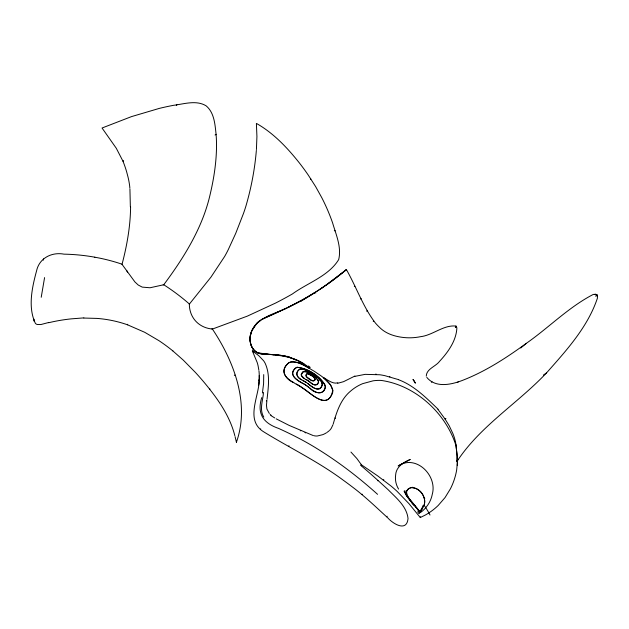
<?xml version="1.0" encoding="UTF-8"?>
<svg xmlns="http://www.w3.org/2000/svg" width="629" height="629" viewBox="0 0 629 629"><rect width="100%" height="100%" fill="white"/><g stroke="black" fill="none" stroke-linecap="round" stroke-linejoin="round"><path stroke-width="0.94" d="M267.034 399.384C268.3 387.456 270.36 374.593 265.155 363.295A20.175 20.175 0 0 0 263.606 360.763L258.786 355.684L252.323 350.864L257.198 362.508A42.182 42.182 0 0 1 258.102 365.913L258.857 370.151M263.724 374.593L263.59 383.643L262.419 393.007M94.79 257.19A194.699 194.699 0 0 0 64.001 254.155C51.837 251.812 39.289 258.087 36.576 270.824C32.095 287.445 27.684 307.243 35.405 323.4A4.324 4.324 0 0 0 37.386 324.525L40.901 324.54L48.637 322.512M342.75 272.569C318.801 292.438 291.038 306.826 262.56 318.982C252.378 324.265 246.096 338.709 252.913 348.851M457.283 465.389L457.55 457.102L455.726 444.64M259.046 380.836L259.242 374.955A43.456 43.456 0 0 0 258.975 371.047M457.582 460.192L456.685 469.887A66.218 66.218 0 0 1 450.411 488.827L445.057 497.555L438.24 505.425A60.541 60.541 0 0 1 425.314 515.049L420.282 517.541L408.96 503.648L397.096 491.359A140.629 140.629 0 0 0 390.884 485.918L377.604 475.839L361.4 464.784L356.863 458.525L350.935 452.054M256.42 149.56L256.923 136.556L256.396 123.402C273.599 133.136 287.374 147.815 299.546 163.155A236.378 236.378 0 0 1 308.281 175.114L315.679 186.679L321.733 197.592A195.226 195.226 0 0 1 332.607 222.91C336.02 234.672 341.736 247.166 338.685 259.604C328.519 276.194 307.628 282.853 292.422 293.947A388.974 388.974 0 0 1 275.439 303.131L247.331 316.128L212.405 329.061C234.035 361.4 250.083 403.763 236.418 442.234L235.073 436.605M259.25 375.497C261.177 393.754 243.25 419.779 264.172 432.123C290.496 448.304 318.541 461.772 343.403 480.304A377.943 377.943 0 0 1 352.075 486.736C364.789 496.234 376.189 507.289 387.881 517.966C393.039 523.823 406.782 532.331 408.032 518.579C406.806 506.408 396.254 497.979 388.219 489.787C379.484 481.798 370.74 473.818 361.683 466.191A1.093 1.093 0 0 1 361.29 465.719M236.418 442.234L236.559 440.355M256.349 150.41C254.792 169.28 251.215 187.985 245.9 206.155A161.103 161.103 0 0 1 243.36 213.781L235.726 233.367L228.272 249.619A130.785 130.785 0 0 1 224.647 256.459L210.959 277.13L189.337 304.137M48.637 322.724L52.003 321.954A175.121 175.121 0 0 1 71.25 318.864L83.846 317.889M421.147 510.748L419.488 512.116L418.073 509.899L419.551 511.723M259.14 379.546L258.566 385.09L258.763 383.604M33.864 321.01L34.076 319.202M250.546 334.777C249.194 340.635 250.57 347.444 255.358 351.391A11.385 11.314 4.6 0 0 257.654 352.767L262.867 354.056L274.142 354.685L265.194 354.261M406.507 491.878C407.395 499.717 415.871 505.103 419.449 511.511M41.223 297.273L44.58 277.586M263.496 392.41C262.938 400.516 259.117 409.565 263.779 417.074M261.719 397.614C256.797 413.733 263.205 423.081 278.671 428.451C291.644 434.356 304.381 440.803 316.513 448.32C338.26 461.678 358.601 477.269 377.573 494.331M94.743 257.395L94.79 257.206A184.203 184.203 0 0 1 121.892 264.149L134.905 281.926L138.223 285.023L142.209 287.107L150.009 287.767L163.752 284.748C179.815 263.174 194.62 240.27 204.032 214.945A173.439 173.439 0 0 0 208.82 199.849C213.388 181.82 216.557 163.288 216.525 144.639A145.606 145.606 0 0 0 216.093 134.339C214.992 124.456 214.347 112.677 206.108 105.821C196.342 99.869 184.25 103.958 173.769 105.279A269.707 269.707 0 0 0 159.349 108.385L131.532 116.601L102.047 128.009L116.302 148.287L123.001 161.268A112.709 112.709 0 0 1 126.594 171.638L127.891 176.537A75.928 75.928 0 0 1 129.629 185.736A72.319 72.319 0 0 1 129.857 188.197M43.275 260.162L43.535 258.881M345.596 270.273C328.763 283.938 310.789 296.393 291.227 305.859C278.317 313.242 260.665 315.302 252.622 329.14C246.851 338.386 250.814 354.339 263.614 354.135L263.755 353.498M360.771 465.436L361.345 465.696A2.154 2.154 0 0 1 361.329 464.917L361.125 464.304M250.303 336.098L251.773 330.94L256.483 323.762M455.852 445.23C445.615 412.821 415.164 385.2 381.182 380.427A43.094 43.094 0 0 0 373.162 380.812L362.697 383.643A43.031 43.031 0 0 0 350.605 391.096C340.635 399.352 336.664 411.924 333.244 423.915M420.518 516.771L420.282 517.541M277.641 354.418L277.475 354.937L263.614 354.135M419.197 513.146C422.9 511.636 428.483 505.205 430.433 500.244A38.896 33.589 20.9 0 0 432.249 494.378C437.666 475.642 415.997 453.996 398.173 465.932L410.265 459.453C403.488 462.26 396.121 466.844 395.641 474.966C394.933 479.833 395.963 484.904 398.582 489.079M323.652 377.612C327.646 380.002 333.409 384.468 337.781 382.754M83.83 318.054L97.023 318.408A119.801 119.801 0 0 1 127.506 324.784L127.679 324.273M332.961 424.717L331.373 428.113A12.085 12.085 0 0 1 330.107 429.804L329.627 430.37M270.549 354.528C276.941 354.316 283.986 356.069 289.694 356.973M457.094 460.915L457.833 459.139M406.719 491.21L407.789 489.598A6.298 6.298 0 0 1 411.602 487.703C417.334 487.546 422.381 492.224 424.009 497.539M457.157 460.994L458.014 459.367M288.664 446.362L288.986 445.764M325.806 285.291L346.406 269.613C356.509 287.217 363.035 306.999 375.497 323.141A53.724 53.724 0 0 0 379.318 327.135C385.774 333.85 395.114 336.633 404.148 337.553A54.692 54.692 0 0 0 420.557 336.68C432.854 335.281 443.61 324.635 455.946 326.081L456.882 327.858C456.316 340.619 448.163 352.02 439.742 361.132C435.968 366.471 426.32 368.83 426.273 376.173M260.43 429.3L260.705 428.876M424.323 505.7L423.71 506.125A17.777 14.011 14 0 0 424.41 498.923L424.779 498.302M424.378 498.923L424.402 498.891A23.116 17.927 19.3 0 0 424.032 497.531M455.6 326.616L455.946 326.081M455.711 327.017L456.182 326.317L455.341 327.536M596.41 295.198L596.842 294.624L595.003 294.089M595.624 296.212L596.842 294.624L597.55 296.518M361.919 494.575L362.249 494.174M421.768 509.183L419.284 511.629A19.546 19.546 0 0 0 421.21 509.828A14.86 14.86 0 0 0 422.908 507.627A12.14 12.14 0 0 0 423.883 505.716A11.039 11.039 0 0 0 424.481 503.672A11.125 11.125 0 0 0 424.677 501.541A12.407 12.407 0 0 0 424.473 499.379A15.057 15.057 0 0 0 423.875 497.138C422.256 492.373 417.939 488.332 412.852 487.687L412.805 487.286M176.898 104.713L176.324 105.365M337.576 383.336L343.576 381.669L354.898 376.048M456.08 445.175L456.819 453.509L456.733 461.804C480.013 426.061 517.588 403.551 546.507 372.918C566.446 350.408 587.934 326.907 597.511 297.871L596.748 294.529L593.312 294.411C568.647 307.125 548.968 327.528 526.324 343.34C506.982 357.414 486.736 370.654 464.454 379.601C452.896 384.343 436.039 388.746 426.808 377.392M270.816 415.502L274.7 417.923M127.498 324.8L144.709 332.293L158.964 340.682A169.343 169.343 0 0 1 172.778 350.864L172.873 350.77M354.552 376.425L365.15 374.357L379.719 374.758A58.992 58.89 14.8 0 1 385.042 375.717L398.527 379.617M300.631 301.425L315.192 292.406L315.774 293.043M123.622 160.654L123.001 161.268M266.358 400.917L266.9 400.429L266.476 405.359L266.908 409.031L269.306 413.465M329.061 430.849L327.19 432.312M526.324 343.34L522.746 346.343M419.535 511.857L420.974 510.646M520.741 348.018L522.078 346.901M346.029 269.92L346.406 269.613L343.583 271.901M419.409 512.423L421.351 510.866M431.392 382.275L432.005 381.795M398.464 379.688C414.071 385.459 426.517 398.086 438.075 409.196M373.241 321.34L373.728 320.979M300.277 430.849L300.756 430.519M456.096 445.481L455.616 442.572A48.905 48.905 0 0 0 452.943 433.696L449.248 425.872L445.073 419.048L445.914 418.458M546.507 372.918L543.425 375.049M387.189 516.26L386.505 516.731M319.972 289.293L324.658 286.093M216.093 134.339L215.079 135.015M457.314 382.495L458.423 381.756M389.437 376.857L389.901 376.551M377.502 480.76L377.966 480.47M366.613 311.174L367.171 310.828M172.778 350.864L183.283 360.126L195.391 372.415A283.923 283.923 0 0 1 209.669 389.194L209.944 389.021M326.498 432.76L325.775 433.192A23.823 23.823 0 0 1 322.732 434.67L317.378 435.983A12.061 12.061 0 0 1 315.271 435.944L313.855 435.708M360.614 298.987L361.188 298.657M383.305 480.006L383.824 479.715M262.159 319.249L286.038 308.296M301.527 300.528L288.64 307.094M354.292 286.58L354.866 286.274M234.318 375.364L234.955 375.033M375.442 374.326L376.04 374.043M163.178 284.921L163.752 284.748A215.079 215.079 0 0 1 189.4 304.019M307.29 373.728C305.497 374.129 305.34 376.802 307.164 377.361M421.784 509.175L422.35 509.073M122.018 264.369C126.948 245.766 130.478 225.842 130.58 206.713M310.907 179.037L310.443 179.131M318.101 380.065L320.334 380.065M266.9 354.363L268.701 354.449M275.895 354.803C286.006 355.44 295.842 358.884 304.287 364.435M284.984 356.14L285.59 356.203M335.178 230.788L334.329 230.701M286.793 356.329L288.601 356.557M307.691 373.72L312.975 376.441L315.184 379.201A1.313 1.313 0 0 1 315.043 379.916C312.967 383.21 309.861 378.312 307.542 377.597M260.587 353.687L261.342 353.836M212.256 329.022C199.016 327.835 189.4 317.881 189.329 304.106M212.232 329.014L211.824 328.904M313.132 435.535L289.222 425.44L276.162 418.828M255.358 351.383A11.33 11.228 22.3 0 0 257.654 352.759C275.408 355.66 295.253 354.646 309.468 368.154M289.529 357.374L297.674 360.669M306.582 370.497L302.698 369.097L300.363 369.074A3.491 3.491 0 0 0 298.571 370.111C292.847 376.142 302.321 380.168 306.512 382.691M307.691 371.055C312.998 374.459 320.31 377.353 322.26 383.91A3.585 3.585 0 0 1 321.875 385.868C318.754 393.007 311.552 386.395 307.793 383.564M309.421 368.303C303.736 365.276 297.651 361.062 290.897 361.997A6.675 6.675 0 0 0 287.461 363.987C275.989 376.103 294.993 382.629 302.667 388.054C310.695 392.535 325.13 409.558 332.065 394.147A6.864 6.864 0 0 0 332.812 390.389L330.595 384.948L323.282 377.557M296.322 384.075C306.826 388.659 328.322 414.401 332.78 390.122C330.453 381.143 321.403 376.221 314.288 371.275C307.109 367.218 299.734 361.337 291.054 361.966A6.699 6.699 0 0 0 287.422 364.026C280.054 370.74 285.912 379.877 293.759 382.526M303.406 380.734C308.8 382.919 313.038 390.082 319.32 388.864C324.894 385.687 321.144 379.334 316.992 376.975C311.772 373.744 306.244 368.327 299.711 369.294C294.694 372.077 296.88 378.461 301.834 379.782M305.631 379.256C309.405 380.718 314.917 388.667 318.298 382.809A2.437 2.437 0 0 0 318.557 381.473C316.096 376.024 309.452 372.148 303.665 371.393A2.374 2.374 0 0 0 302.447 372.093L301.244 375.521L304.405 378.509M257.654 352.767L254.674 350.825L252.905 348.851M412.152 503.208L414.857 505.512M306.693 366.07L309.091 367.823M308.359 386.961C303.036 382.141 286.981 378.084 294.946 368.586A4.474 4.474 0 0 1 297.242 367.25C308.163 368.68 320.688 375.993 325.327 386.269A4.6 4.6 0 0 1 324.823 388.785C319.791 399.053 309.625 387.134 303.988 383.965C297.415 381.025 286.321 373.406 297.014 367.312C307.825 368.177 318.431 375.725 324.816 384.343C327.363 395.02 314.752 394.642 309.877 388.069M305.592 432.917L305.026 432.382M270.116 414.346L271.06 415.234M407.403 496.407L414.181 504.639M419.551 511.66C414.448 504.914 407.128 498.923 404.824 490.589M252.323 350.864L253.448 352.122M417.562 511.849L419.056 513.602M437.918 409.314L445.073 419.048M413.772 505.103L406.468 495.825L404.046 491.123M417.876 509.765L414.896 505.795M405.194 492.625L406.153 493.867M209.669 389.194C220.614 403.063 230.481 418.34 234.814 435.661M406.586 494.048L406.059 493.325M335.351 418.442L335.045 417.9M406.68 490.604L406.853 490.919A8.201 5.449 22.8 0 0 406.248 494.04M126.602 270.384L127.483 272.098M409.039 488.529L409.054 488.584A7.021 5.04 23.7 0 1 412.766 487.373M250.46 343.198L250.672 344.063M129.928 189.093L130.352 206.76M308.894 371.708L308.894 372.863M299.239 362.626A31.088 2.886 28 0 1 301.511 364.034M256.522 323.793A26.3 26.104 -73.1 0 1 260.084 320.664M256.451 323.731A26.261 26.159 -79 0 1 260.036 320.601M308.485 365.952A31.096 4.434 24.7 0 1 310.246 367.462M424.992 506.479A55.061 22.589 44.9 0 1 430.008 515.002M422.924 505.669A21.449 16.629 55 0 1 421.493 508.955M406.821 490.911A11.047 7.438 18.8 0 1 408.881 488.442M408.315 497.775A8.806 5.276 38.5 0 1 406.303 494.229M301.22 374.546C301.889 379.035 308.139 379.704 310.891 382.817C313.077 385.357 317.959 386.261 318.557 381.905C316.859 376.669 304.727 366.683 301.22 374.546M315.192 379.263C313.973 383.729 304.294 377.203 306.488 374.129A1.282 1.282 0 0 1 307.149 373.752C310.27 374.2 313.918 376.276 315.192 379.263M414.299 381.158L412.97 379.444L415.392 383.171L414.299 381.158"/></g></svg>
